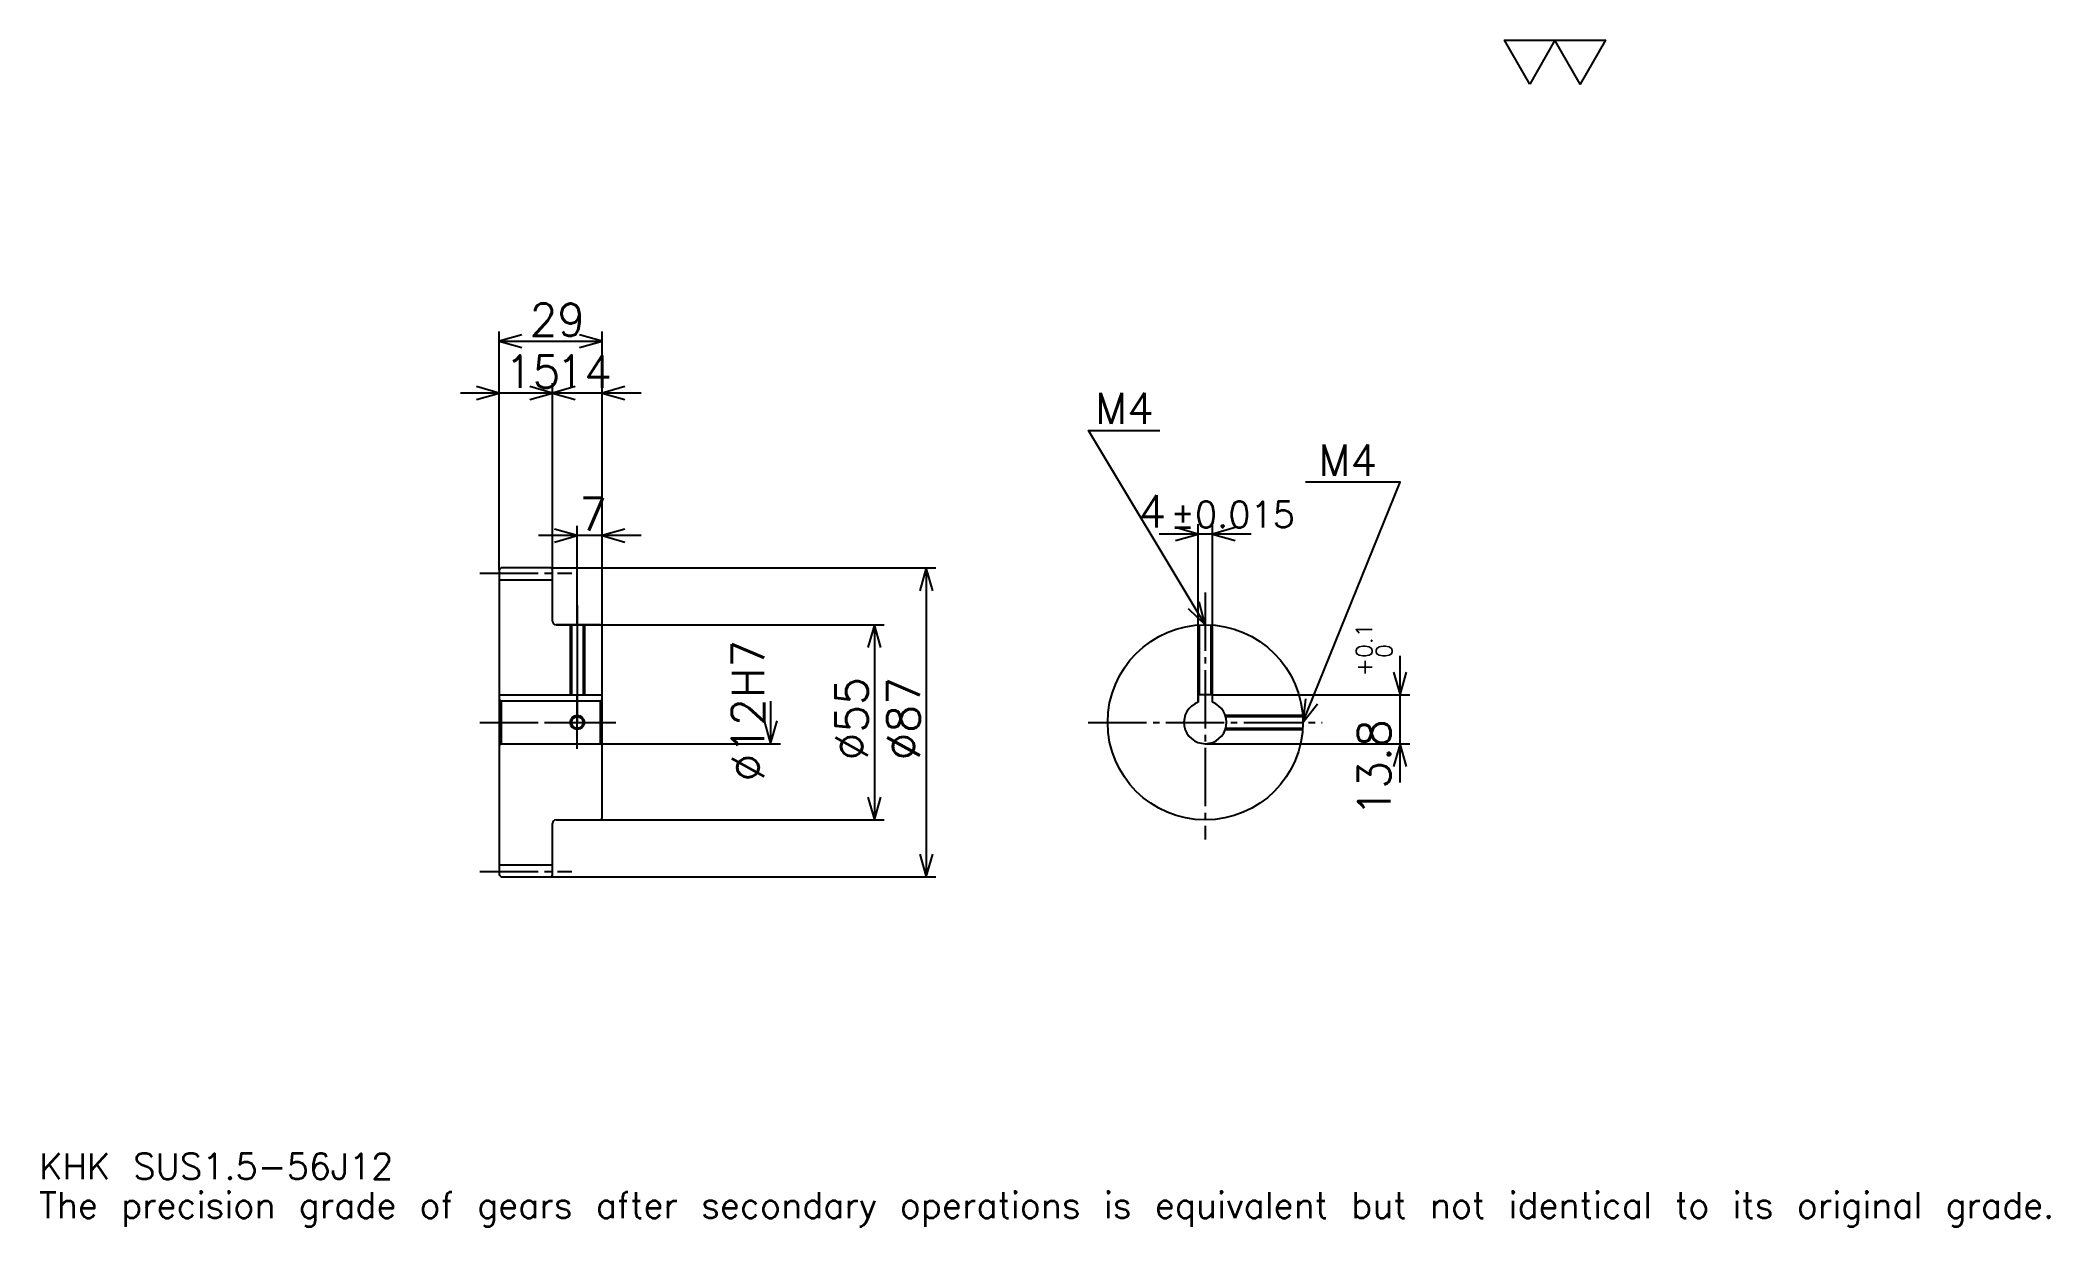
# Model space of a CAD drawing. Extents: x 19 to 585, y 7 to 341.
import ezdxf

# ---------------------------------------------------------------- set-up
doc = ezdxf.new("R2010")
doc.units = 0
doc.linetypes.add('DASHDOT', pattern=[21.913044, 16.434783, -1.826087, 1.826087, -1.826087])
doc.layers.get('0').update_dxf_attribs({"linetype": 'CONTINUOUS'})
doc.layers.add('DASHDOT', color=6, linetype='DASHDOT')
doc.styles.add('KANJI', font='TXT', dxfattribs={"bigfont": 'BIGFONT'})

msp = doc.modelspace()

# ---------------------------------------------------------------- linework, layer by layer
at = {"color": 5}
for p, q in [((147.913055, 192.32608), (147.913055, 258.978241)), ((147.913055, 256.239136), (176.913055, 256.239136)), ((176.913055, 192.32608), (176.913055, 258.978241)), ((162.913055, 192.32608), (162.913055, 244.369568)), ((173.869583, 241.630432), (136.956528, 241.630432)), ((187.869568, 241.630432), (151.956528, 241.630432)), ((169.913055, 192.32608), (169.913055, 204.195648)), ((344.847839, 156.626083), (344.847839, 204.630432)), ((348.847839, 156.626083), (348.847839, 204.630432)), ((187.869568, 201.456512), (158.956528, 201.456512)), ((359.804382, 201.891296), (333.891296, 201.891296)), ((147.913055, 191.82608), (147.913055, 192.32608)), ((162.413055, 192.32608), (176.913055, 192.32608)), ((162.913055, 191.82608), (162.913055, 192.32608)), ((169.913055, 176.32608), (169.913055, 192.32608)), ((169.913055, 176.32608), (169.913055, 192.32608)), ((176.913055, 192.32608), (270.956543, 192.32608)), ((176.913055, 175.82608), (176.913055, 192.32608)), ((268.217407, 192.32608), (268.217407, 105.32608)), ((163.913055, 176.32608), (176.913055, 176.32608)), ((176.913055, 176.32608), (256.347839, 176.32608)), ((253.608704, 176.32608), (253.608704, 121.32608)), ((401.739136, 131.869553), (401.739136, 167.582596)), ((224.391312, 154.82608), (224.391312, 142.82608)), ((348.847839, 156.626083), (404.478271, 156.626083)), ((176.913055, 142.82608), (227.130432, 142.82608)), ((346.847839, 142.82608), (404.478271, 142.82608)), ((163.913055, 121.32608), (176.913055, 121.32608)), ((176.913055, 121.32608), (256.347839, 121.32608)), ((162.413055, 105.32608), (176.913055, 105.32608)), ((176.913055, 105.32608), (270.956543, 105.32608))]:
    msp.add_line(p, q, dxfattribs=at)
at = {"color": 4}
for p, q in [((147.913055, 188.95108), (162.913055, 188.95108)), ((147.913055, 156.626083), (176.913055, 156.626083)), ((148.413055, 154.82608), (148.413055, 142.82608)), ((176.413055, 154.82608), (176.913055, 155.32608)), ((176.413055, 142.82608), (176.913055, 142.32608)), ((147.913055, 108.70108), (162.913055, 108.70108))]:
    msp.add_line(p, q, dxfattribs=at)
at = {"color": 7}
msp.add_lwpolyline([(438.260864, 328.695648), (431.13913, 341.040009), (459.626068, 341.040009), (452.504333, 328.695648), (445.382599, 341.040009), (438.260864, 328.695648)], dxfattribs=at)
at = {"color": 5}
for points in [[(154.304367, 258.065216), (147.913055, 256.239136), (154.304367, 254.413025)], [(170.521759, 254.413025), (176.913055, 256.239136), (170.521759, 258.065216)], [(141.521744, 239.804352), (147.913055, 241.630432), (141.521744, 243.456512)], [(156.521759, 239.804352), (162.913055, 241.630432), (156.521759, 243.456512)], [(169.304352, 243.456512), (162.913055, 241.630432), (169.304352, 239.804352)], [(183.304352, 243.456512), (176.913055, 241.630432), (183.304352, 239.804352)], [(346.847839, 176.32608), (313.978271, 231.108688), (334.065247, 231.108688)], [(374.347839, 148.82608), (401.739136, 216.5), (375.078247, 216.5)], [(163.521759, 199.630432), (169.913055, 201.456512), (163.521759, 203.282608)], [(183.304352, 203.282608), (176.913055, 201.456512), (183.304352, 199.630432)], [(338.456543, 200.065216), (344.847839, 201.891296), (338.456543, 203.717377)], [(355.239136, 203.717377), (348.847839, 201.891296), (355.239136, 200.065216)], [(270.043488, 185.934784), (268.217407, 192.32608), (266.391296, 185.934784)], [(341.993683, 180.867065), (346.847839, 176.32608), (345.125397, 182.746094)], [(255.434799, 169.934784), (253.608704, 176.32608), (251.782623, 169.934784)], [(399.913055, 163.01738), (401.739136, 156.626083), (403.565216, 163.01738)], [(375.053101, 155.435623), (374.347839, 148.82608), (378.438477, 154.065369)], [(222.565216, 149.217392), (224.391312, 142.82608), (226.217407, 149.217392)], [(403.565216, 136.434784), (401.739136, 142.82608), (399.913055, 136.434784)], [(251.782623, 127.717384), (253.608704, 121.32608), (255.434799, 127.717384)], [(266.391296, 111.717384), (268.217407, 105.32608), (270.043488, 111.717384)]]:
    msp.add_lwpolyline(points, dxfattribs=at)
at = {"color": 4}
for points in [[(162.913055, 177.32608), (162.913055, 191.82608), (162.413055, 192.32608), (148.413055, 192.32608), (147.913055, 191.82608), (147.913055, 142.32608)], [(163.913055, 121.32608), (176.413055, 121.32608), (176.913055, 121.82608), (176.913055, 175.82608), (176.413055, 176.32608), (163.913055, 176.32608)], [(167.913055, 176.32608), (167.913055, 156.626083)], [(168.29306, 176.32608), (168.29306, 156.626083)], [(171.533051, 176.32608), (171.533051, 156.626083)], [(171.913055, 176.32608), (171.913055, 156.626083)], [(344.847839, 154.482941), (344.847839, 176.25325)], [(345.227844, 156.626083), (345.227844, 176.27832)], [(348.467834, 156.626083), (348.467834, 176.27832)], [(348.847839, 154.482941), (348.847839, 176.25325)], [(147.913055, 142.32608), (148.413055, 142.82608), (176.413055, 142.82608), (176.413055, 154.82608), (148.413055, 154.82608), (147.913055, 155.32608)], [(348.847839, 154.482941), (348.847839, 156.626083), (344.847839, 156.626083), (344.847839, 154.482941)], [(352.5047, 150.82608), (374.275024, 150.82608)], [(352.625, 150.446075), (374.300079, 150.446075)], [(147.913055, 142.32608), (147.913055, 105.82608), (148.413055, 105.32608), (162.413055, 105.32608), (162.913055, 105.82608), (162.913055, 120.32608)], [(352.5047, 146.82608), (374.275024, 146.82608)], [(352.625, 147.206085), (374.300079, 147.206085)]]:
    msp.add_lwpolyline(points, dxfattribs=at)
for centre, radius in [((346.847839, 148.82608), 27.5), ((169.913055, 148.82608), 1.62)]:
    msp.add_circle(centre, radius, dxfattribs=at)
at = {"color": 7}
msp.add_circle((169.913055, 148.82608), 2, dxfattribs=at)
at = {"color": 4}
for centre, radius, start, end in [((163.913055, 177.32608), 1, 180, 270), ((346.847839, 148.82608), 6, 109.47122094, 70.52877906), ((163.913055, 120.32608), 1, 90, 180)]:
    msp.add_arc(centre, radius, start, end, dxfattribs=at)
at = {"layer": 'DASHDOT', "color": 7}
for p, q in [((142.434799, 190.82608), (168.391312, 190.82608)), ((346.847839, 185.456512), (346.847839, 115.847824)), ((169.913055, 176.32608), (169.913055, 148.82608)), ((142.434799, 148.82608), (182.391312, 148.82608)), ((313.869568, 148.82608), (379.826111, 148.82608)), ((142.434799, 106.82608), (168.391312, 106.82608))]:
    msp.add_line(p, q, dxfattribs=at)
for points in [[(169.913055, 181.804337), (169.913055, 151.147827)], [(169.913055, 141.347824), (169.913055, 156.304337)], [(162.434799, 148.82608), (177.391312, 148.82608)]]:
    msp.add_lwpolyline(points, dxfattribs=at)

# ---------------------------------------------------------------- texts
at = {"color": 7, "style": 'KANJI'}
for s, height, p in [('29', 9.130435, (156.478271, 257.699982)), ('15', 9.130435, (149.478271, 243.091309)), ('14', 9.130435, (163.978271, 243.091309)), ('M4', 8.765218, (315.804382, 232.934784)), ('M4', 8.765218, (378.730438, 218.32608)), ('7', 9.130435, (170.445663, 202.917389)), ('4', 9.130435, (328.000793, 203.717377)), ('%%p0.015', 7.304348, (337.038818, 203.717377)), ('KHK SUS1.5-56J12', 7.304348, (18.26087, 20.086956)), ('The precision grade of gears after secondary operations is equivalent but not identical to its original grade.', 7.304348, (18.26087, 9.130435))]:
    msp.add_text(s, height=height, dxfattribs=at).set_placement(p)
for s, height, p in [('%%c12H7', 9.130435, (222.565216, 132.16304)), ('0.1', 4.565217, (393.886963, 166.945114)), ('0', 4.565217, (399.547852, 166.945114)), ('+', 4.565217, (393.886963, 161.832077)), ('%%c55', 9.130435, (251.782623, 138.097824)), ('%%c87', 9.130435, (266.391296, 138.097824)), ('13.8', 9.130435, (399, 122.311935))]:
    msp.add_text(s, height=height, rotation=90, dxfattribs=at).set_placement(p)

doc.saveas('drawing.dxf')
